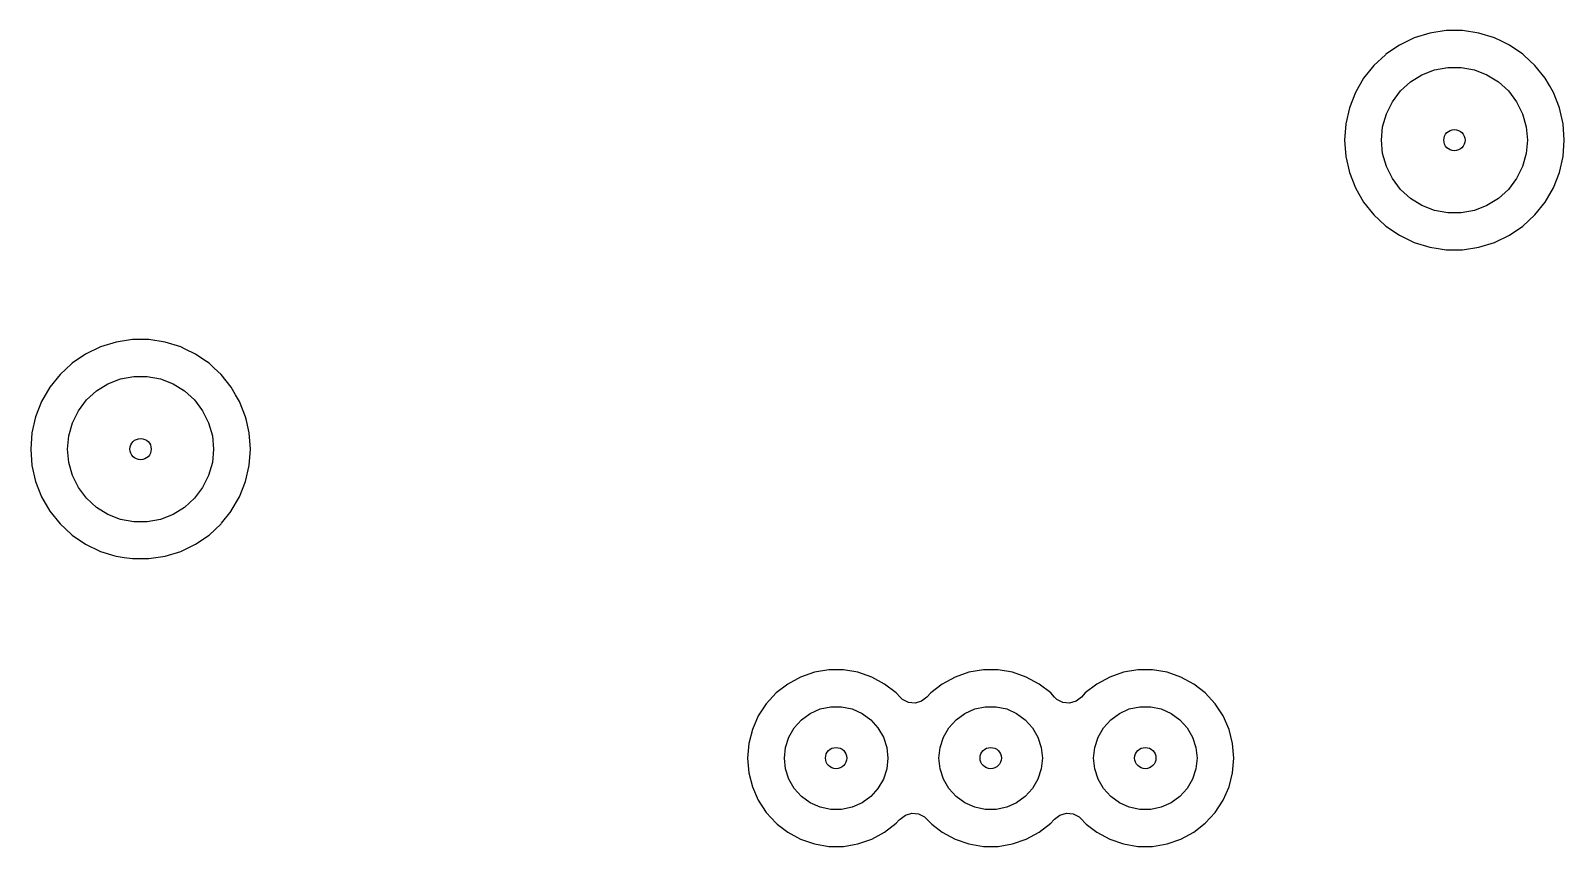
# Model space of a CAD drawing. Extents: x 0.79 to 9.84, y -6.5 to -0.79.
# Drawn here: x 4.166 to 5.158, y -4.195 to -3.667 of the extents above; entities that cross this region are included whole.
import ezdxf

# ---------------------------------------------------------------- set-up
doc = ezdxf.new("R2010")
doc.units = 0
doc.header["$MEASUREMENT"] = 0
doc.layers.add('BLACK', color=7, linetype='CONTINUOUS')

msp = doc.modelspace()

# ---------------------------------------------------------------- linework, layer by layer
at = {"layer": 'BLACK', "linetype": 'CONTINUOUS'}
for p, q in [((5.07158, -3.6681), (5.06143, -3.67123)), ((5.08209, -3.66652), (5.07158, -3.6681)), ((5.07158, -3.6681), (5.07158, -3.6681)), ((5.09271, -3.66652), (5.08209, -3.66652)), ((5.08209, -3.66652), (5.08209, -3.66652)), ((5.10322, -3.6681), (5.09271, -3.66652)), ((5.09271, -3.66652), (5.09271, -3.66652)), ((5.11337, -3.67123), (5.10322, -3.6681)), ((5.10322, -3.6681), (5.10322, -3.6681)), ((5.05186, -3.67584), (5.04308, -3.68183)), ((5.06143, -3.67123), (5.05186, -3.67584)), ((5.05186, -3.67584), (5.05186, -3.67584)), ((5.06143, -3.67123), (5.06143, -3.67123)), ((5.11776, -3.67334), (5.11337, -3.67123)), ((5.11337, -3.67123), (5.11337, -3.67123)), ((5.11337, -3.67123), (5.11337, -3.67123)), ((5.11337, -3.67123), (5.11337, -3.67123)), ((5.12294, -3.67584), (5.11776, -3.67334)), ((5.13172, -3.68183), (5.12294, -3.67584)), ((5.03529, -3.68905), (5.02867, -3.69736)), ((5.04279, -3.6821), (5.03529, -3.68905)), ((5.04308, -3.68183), (5.04279, -3.6821)), ((5.04308, -3.68183), (5.04308, -3.68183)), ((5.07447, -3.69196), (5.08304, -3.69036)), ((5.08304, -3.69036), (5.09176, -3.69036)), ((5.09176, -3.69036), (5.10033, -3.69196)), ((5.13248, -3.68253), (5.13172, -3.68183)), ((5.13172, -3.68183), (5.13172, -3.68183)), ((5.13951, -3.68905), (5.13248, -3.68253)), ((5.14613, -3.69736), (5.13951, -3.68905)), ((5.02867, -3.69736), (5.02336, -3.70656)), ((5.05249, -3.70557), (5.05893, -3.6997)), ((5.05893, -3.6997), (5.06634, -3.69511)), ((5.06634, -3.69511), (5.07447, -3.69196)), ((5.10033, -3.69196), (5.10846, -3.69511)), ((5.10846, -3.69511), (5.11587, -3.6997)), ((5.11587, -3.6997), (5.12232, -3.70557)), ((5.14881, -3.70199), (5.14613, -3.69736)), ((5.14613, -3.69736), (5.14613, -3.69736)), ((5.14613, -3.69736), (5.14613, -3.69736)), ((5.02336, -3.70656), (5.01947, -3.71645)), ((5.02336, -3.70656), (5.02336, -3.70656)), ((5.04723, -3.71253), (5.05249, -3.70557)), ((5.12232, -3.70557), (5.12757, -3.71253)), ((5.15145, -3.70656), (5.14881, -3.70199)), ((5.15533, -3.71645), (5.15145, -3.70656)), ((5.15145, -3.70656), (5.15145, -3.70656)), ((5.01947, -3.71645), (5.01711, -3.72681)), ((5.04096, -3.72872), (5.04335, -3.72034)), ((5.04335, -3.72034), (5.04723, -3.71253)), ((5.12757, -3.71253), (5.13146, -3.72034)), ((5.13146, -3.72034), (5.13384, -3.72872)), ((5.15577, -3.71838), (5.15533, -3.71645)), ((5.15769, -3.72681), (5.15577, -3.71838)), ((5.01711, -3.72681), (5.01632, -3.7374)), ((5.04016, -3.7374), (5.04096, -3.72872)), ((5.13384, -3.72872), (5.13465, -3.7374)), ((5.15849, -3.7374), (5.15769, -3.72681)), ((5.01632, -3.7374), (5.01711, -3.748)), ((5.04096, -3.74608), (5.04016, -3.7374)), ((5.13465, -3.7374), (5.13384, -3.74608)), ((5.15769, -3.748), (5.15849, -3.7374)), ((5.01711, -3.748), (5.01947, -3.75835)), ((5.04335, -3.75447), (5.04096, -3.74608)), ((5.13384, -3.74608), (5.13146, -3.75447)), ((5.15533, -3.75835), (5.15769, -3.748)), ((5.01947, -3.75835), (5.02336, -3.76824)), ((5.04723, -3.76227), (5.04335, -3.75447)), ((5.13146, -3.75447), (5.12757, -3.76227)), ((5.15145, -3.76824), (5.15533, -3.75835)), ((5.02336, -3.76824), (5.02336, -3.76824)), ((5.02336, -3.76824), (5.02867, -3.77745)), ((5.05249, -3.76923), (5.04723, -3.76227)), ((5.05893, -3.7751), (5.05249, -3.76923)), ((5.12232, -3.76923), (5.11587, -3.7751)), ((5.12757, -3.76227), (5.12232, -3.76923)), ((5.14613, -3.77744), (5.15145, -3.76824)), ((5.02867, -3.77745), (5.03529, -3.78575)), ((5.06634, -3.77969), (5.05893, -3.7751)), ((5.07447, -3.78284), (5.06634, -3.77969)), ((5.10846, -3.77969), (5.10033, -3.78284)), ((5.11587, -3.7751), (5.10846, -3.77969)), ((5.13951, -3.78575), (5.14613, -3.77744)), ((5.03529, -3.78575), (5.03875, -3.78896)), ((5.03875, -3.78896), (5.04308, -3.79298)), ((5.08304, -3.78444), (5.07447, -3.78284)), ((5.09176, -3.78444), (5.08304, -3.78444)), ((5.10033, -3.78284), (5.09176, -3.78444)), ((5.13172, -3.79298), (5.13951, -3.78575)), ((5.04308, -3.79298), (5.04308, -3.79298)), ((5.04308, -3.79298), (5.05186, -3.79896)), ((5.05186, -3.79896), (5.05186, -3.79896)), ((5.05186, -3.79896), (5.05186, -3.79896)), ((5.05186, -3.79896), (5.06143, -3.80357)), ((5.11337, -3.80357), (5.12294, -3.79896)), ((5.12294, -3.79896), (5.13172, -3.79298)), ((5.06143, -3.80357), (5.07158, -3.8067)), ((5.07158, -3.8067), (5.07158, -3.8067)), ((5.07158, -3.8067), (5.07158, -3.8067)), ((5.07158, -3.8067), (5.07684, -3.8075)), ((5.07684, -3.8075), (5.08209, -3.80829)), ((5.08209, -3.80829), (5.08209, -3.80829)), ((5.08209, -3.80829), (5.08209, -3.80829)), ((5.08209, -3.80829), (5.09271, -3.80829)), ((5.09271, -3.80829), (5.10322, -3.8067)), ((5.09271, -3.80829), (5.09271, -3.80829)), ((5.10322, -3.8067), (5.11337, -3.80357)), ((4.22158, -3.8681), (4.21143, -3.87123)), ((4.23209, -3.86652), (4.22158, -3.8681)), ((4.22158, -3.8681), (4.22158, -3.8681)), ((4.24271, -3.86652), (4.23209, -3.86652)), ((4.23209, -3.86652), (4.23209, -3.86652)), ((4.25322, -3.8681), (4.24271, -3.86652)), ((4.24271, -3.86652), (4.24271, -3.86652)), ((4.26337, -3.87123), (4.25322, -3.8681)), ((4.25322, -3.8681), (4.25322, -3.8681)), ((4.20186, -3.87584), (4.19308, -3.88183)), ((4.21143, -3.87123), (4.20186, -3.87584)), ((4.20186, -3.87584), (4.20186, -3.87584)), ((4.21143, -3.87123), (4.21143, -3.87123)), ((4.26621, -3.8726), (4.26337, -3.87123)), ((4.26337, -3.87123), (4.26337, -3.87123)), ((4.26337, -3.87123), (4.26337, -3.87123)), ((4.26337, -3.87123), (4.26337, -3.87123)), ((4.27294, -3.87584), (4.26621, -3.8726)), ((4.2784, -3.87956), (4.27294, -3.87584)), ((4.18529, -3.88905), (4.17867, -3.89736)), ((4.19279, -3.8821), (4.18529, -3.88905)), ((4.19308, -3.88183), (4.19279, -3.8821)), ((4.19308, -3.88183), (4.19308, -3.88183)), ((4.28172, -3.88183), (4.2784, -3.87956)), ((4.2851, -3.88496), (4.28172, -3.88183)), ((4.28951, -3.88905), (4.2851, -3.88496)), ((4.29613, -3.89736), (4.28951, -3.88905)), ((4.17867, -3.89736), (4.17336, -3.90656)), ((4.20893, -3.8997), (4.21634, -3.89511)), ((4.21634, -3.89511), (4.22447, -3.89196)), ((4.22447, -3.89196), (4.23304, -3.89036)), ((4.23304, -3.89036), (4.24176, -3.89036)), ((4.24176, -3.89036), (4.25033, -3.89196)), ((4.25033, -3.89196), (4.25846, -3.89511)), ((4.25846, -3.89511), (4.26587, -3.8997)), ((4.29893, -3.90221), (4.29613, -3.89736)), ((4.29613, -3.89736), (4.29613, -3.89736)), ((4.29613, -3.89736), (4.29613, -3.89736)), ((4.17336, -3.90656), (4.16947, -3.91645)), ((4.17336, -3.90656), (4.17336, -3.90656)), ((4.19723, -3.91253), (4.20249, -3.90557)), ((4.20249, -3.90557), (4.20893, -3.8997)), ((4.26587, -3.8997), (4.27232, -3.90557)), ((4.27232, -3.90557), (4.27757, -3.91253)), ((4.30145, -3.90656), (4.29893, -3.90221)), ((4.30533, -3.91645), (4.30145, -3.90656)), ((4.30145, -3.90656), (4.30145, -3.90656)), ((4.16947, -3.91645), (4.16711, -3.92681)), ((4.19335, -3.92034), (4.19723, -3.91253)), ((4.27757, -3.91253), (4.28146, -3.92034)), ((4.30586, -3.9188), (4.30533, -3.91645)), ((4.30769, -3.92681), (4.30586, -3.9188)), ((4.16711, -3.92681), (4.16632, -3.9374)), ((4.19016, -3.9374), (4.19096, -3.92872)), ((4.19096, -3.92872), (4.19335, -3.92034)), ((4.28146, -3.92034), (4.28384, -3.92872)), ((4.28384, -3.92872), (4.28465, -3.9374)), ((4.30849, -3.9374), (4.30769, -3.92681)), ((4.16632, -3.9374), (4.16711, -3.948)), ((4.19096, -3.94608), (4.19016, -3.9374)), ((4.28465, -3.9374), (4.28384, -3.94608)), ((4.30769, -3.948), (4.30849, -3.9374)), ((4.16711, -3.948), (4.16947, -3.95835)), ((4.19335, -3.95447), (4.19096, -3.94608)), ((4.28384, -3.94608), (4.28146, -3.95447)), ((4.30533, -3.95835), (4.30769, -3.948)), ((4.16947, -3.95835), (4.17336, -3.96824)), ((4.19723, -3.96227), (4.19335, -3.95447)), ((4.28146, -3.95447), (4.27757, -3.96227)), ((4.30145, -3.96824), (4.30533, -3.95835)), ((4.17336, -3.96824), (4.17336, -3.96824)), ((4.17336, -3.96824), (4.17867, -3.97745)), ((4.20249, -3.96923), (4.19723, -3.96227)), ((4.27757, -3.96227), (4.27232, -3.96923)), ((4.29613, -3.97744), (4.30145, -3.96824)), ((4.17867, -3.97745), (4.18529, -3.98575)), ((4.20893, -3.9751), (4.20249, -3.96923)), ((4.21634, -3.97969), (4.20893, -3.9751)), ((4.26587, -3.9751), (4.25846, -3.97969)), ((4.27232, -3.96923), (4.26587, -3.9751)), ((4.28981, -3.98537), (4.29613, -3.97745)), ((4.29613, -3.97745), (4.29613, -3.97744)), ((4.29613, -3.97745), (4.29613, -3.97745)), ((4.18529, -3.98575), (4.18875, -3.98896)), ((4.22447, -3.98284), (4.21634, -3.97969)), ((4.23304, -3.98444), (4.22447, -3.98284)), ((4.24176, -3.98444), (4.23304, -3.98444)), ((4.25033, -3.98284), (4.24176, -3.98444)), ((4.25846, -3.97969), (4.25033, -3.98284)), ((4.28172, -3.99298), (4.28951, -3.98575)), ((4.28951, -3.98575), (4.28981, -3.98537)), ((4.18875, -3.98896), (4.19308, -3.99298)), ((4.19308, -3.99298), (4.19308, -3.99298)), ((4.19308, -3.99298), (4.20186, -3.99896)), ((4.27294, -3.99896), (4.28172, -3.99298)), ((4.20186, -3.99896), (4.20186, -3.99896)), ((4.20186, -3.99896), (4.20186, -3.99896)), ((4.20186, -3.99896), (4.21143, -4.00357)), ((4.21143, -4.00357), (4.21143, -4.00357)), ((4.21143, -4.00357), (4.21143, -4.00357)), ((4.21143, -4.00357), (4.2207, -4.00643)), ((4.2207, -4.00643), (4.22158, -4.0067)), ((4.22158, -4.0067), (4.22158, -4.0067)), ((4.22158, -4.0067), (4.22158, -4.0067)), ((4.22158, -4.0067), (4.22684, -4.0075)), ((4.22684, -4.0075), (4.23209, -4.00829)), ((4.23209, -4.00829), (4.23209, -4.00829)), ((4.23209, -4.00829), (4.23209, -4.00829)), ((4.23209, -4.00829), (4.24271, -4.00829)), ((4.24271, -4.00829), (4.25322, -4.0067)), ((4.24271, -4.00829), (4.24271, -4.00829)), ((4.25322, -4.0067), (4.26337, -4.00357)), ((4.26337, -4.00357), (4.27294, -3.99896)), ((4.66438, -4.08493), (4.65606, -4.08943)), ((4.67333, -4.08185), (4.66438, -4.08493)), ((4.68267, -4.0803), (4.67333, -4.08185)), ((4.69213, -4.0803), (4.68267, -4.0803)), ((4.68267, -4.0803), (4.68267, -4.0803)), ((4.70147, -4.08185), (4.69213, -4.0803)), ((4.69213, -4.0803), (4.69213, -4.0803)), ((4.71042, -4.08493), (4.70147, -4.08185)), ((4.71874, -4.08943), (4.71042, -4.08493)), ((4.76438, -4.08493), (4.75606, -4.08943)), ((4.77333, -4.08185), (4.76438, -4.08493)), ((4.78267, -4.0803), (4.77333, -4.08185)), ((4.79213, -4.0803), (4.78267, -4.0803)), ((4.78267, -4.0803), (4.78267, -4.0803)), ((4.80147, -4.08185), (4.79213, -4.0803)), ((4.79213, -4.0803), (4.79213, -4.0803)), ((4.81042, -4.08493), (4.80147, -4.08185)), ((4.81874, -4.08943), (4.81042, -4.08493)), ((4.86438, -4.08493), (4.85606, -4.08943)), ((4.87333, -4.08185), (4.86438, -4.08493)), ((4.88267, -4.0803), (4.87333, -4.08185)), ((4.89213, -4.0803), (4.88267, -4.0803)), ((4.88267, -4.0803), (4.88267, -4.0803)), ((4.90147, -4.08185), (4.89213, -4.0803)), ((4.89213, -4.0803), (4.89213, -4.0803)), ((4.91042, -4.08493), (4.90147, -4.08185)), ((4.91874, -4.08943), (4.91042, -4.08493)), ((4.64859, -4.09524), (4.64218, -4.10221)), ((4.65606, -4.08943), (4.64859, -4.09524)), ((4.64859, -4.09524), (4.64859, -4.09524)), ((4.65606, -4.08943), (4.65606, -4.08943)), ((4.72619, -4.09523), (4.71874, -4.08943)), ((4.71874, -4.08943), (4.71874, -4.08943)), ((4.72621, -4.09524), (4.72619, -4.09523)), ((4.72874, -4.09799), (4.72621, -4.09524)), ((4.72621, -4.09524), (4.72621, -4.09524)), ((4.72621, -4.09524), (4.72621, -4.09524)), ((4.74859, -4.09524), (4.74606, -4.09799)), ((4.75606, -4.08943), (4.74859, -4.09524)), ((4.74859, -4.09524), (4.74859, -4.09524)), ((4.75606, -4.08943), (4.75606, -4.08943)), ((4.82619, -4.09523), (4.81874, -4.08943)), ((4.81874, -4.08943), (4.81874, -4.08943)), ((4.82621, -4.09524), (4.82619, -4.09523)), ((4.82874, -4.09799), (4.82621, -4.09524)), ((4.82621, -4.09524), (4.82621, -4.09524)), ((4.82621, -4.09524), (4.82621, -4.09524)), ((4.84859, -4.09524), (4.84606, -4.09799)), ((4.85606, -4.08943), (4.84859, -4.09524)), ((4.84859, -4.09524), (4.84859, -4.09524)), ((4.85606, -4.08943), (4.85606, -4.08943)), ((4.92621, -4.09524), (4.91874, -4.08943)), ((4.91874, -4.08943), (4.91874, -4.08943)), ((4.93262, -4.10221), (4.92621, -4.09524)), ((4.92621, -4.09524), (4.92621, -4.09524)), ((4.64218, -4.10221), (4.63701, -4.11013)), ((4.64218, -4.10221), (4.64218, -4.10221)), ((4.67067, -4.10842), (4.67706, -4.10557)), ((4.67706, -4.10557), (4.6839, -4.10412)), ((4.6839, -4.10412), (4.6909, -4.10412)), ((4.6909, -4.10412), (4.69774, -4.10557)), ((4.69774, -4.10557), (4.70413, -4.10842)), ((4.73026, -4.09938), (4.72874, -4.09799)), ((4.73413, -4.10132), (4.73026, -4.09938)), ((4.73843, -4.10174), (4.73413, -4.10132)), ((4.7426, -4.10058), (4.73843, -4.10174)), ((4.74606, -4.09799), (4.7426, -4.10058)), ((4.77067, -4.10842), (4.77706, -4.10557)), ((4.77706, -4.10557), (4.7839, -4.10412)), ((4.7839, -4.10412), (4.7909, -4.10412)), ((4.7909, -4.10412), (4.79774, -4.10557)), ((4.79774, -4.10557), (4.80413, -4.10842)), ((4.83026, -4.09938), (4.82874, -4.09799)), ((4.83413, -4.10132), (4.83026, -4.09938)), ((4.83843, -4.10174), (4.83413, -4.10132)), ((4.8426, -4.10058), (4.83843, -4.10174)), ((4.84606, -4.09799), (4.8426, -4.10058)), ((4.87067, -4.10842), (4.87706, -4.10557)), ((4.87706, -4.10557), (4.8839, -4.10412)), ((4.8839, -4.10412), (4.8909, -4.10412)), ((4.8909, -4.10412), (4.89774, -4.10557)), ((4.89774, -4.10557), (4.90413, -4.10842)), ((4.93522, -4.10619), (4.93262, -4.10221)), ((4.93262, -4.10221), (4.93262, -4.10221)), ((4.9378, -4.11013), (4.93522, -4.10619)), ((4.63701, -4.11013), (4.6332, -4.1188)), ((4.66033, -4.11773), (4.66501, -4.11253)), ((4.66501, -4.11253), (4.67067, -4.10842)), ((4.70413, -4.10842), (4.70979, -4.11253)), ((4.70979, -4.11253), (4.71447, -4.11773)), ((4.76033, -4.11773), (4.76501, -4.11253)), ((4.76501, -4.11253), (4.77067, -4.10842)), ((4.80413, -4.10842), (4.80979, -4.11253)), ((4.80979, -4.11253), (4.81447, -4.11773)), ((4.86033, -4.11773), (4.86501, -4.11253)), ((4.86501, -4.11253), (4.87067, -4.10842)), ((4.90413, -4.10842), (4.90979, -4.11253)), ((4.90979, -4.11253), (4.91447, -4.11773)), ((4.9416, -4.1188), (4.9378, -4.11013)), ((4.6332, -4.1188), (4.63088, -4.12797)), ((4.65467, -4.13044), (4.65683, -4.12379)), ((4.65683, -4.12379), (4.66033, -4.11773)), ((4.71447, -4.11773), (4.71797, -4.12379)), ((4.71797, -4.12379), (4.72013, -4.13044)), ((4.75467, -4.13044), (4.75683, -4.12379)), ((4.75683, -4.12379), (4.76033, -4.11773)), ((4.81447, -4.11773), (4.81797, -4.12379)), ((4.81797, -4.12379), (4.82013, -4.13044)), ((4.85467, -4.13044), (4.85683, -4.12379)), ((4.85683, -4.12379), (4.86033, -4.11773)), ((4.91447, -4.11773), (4.91797, -4.12379)), ((4.91797, -4.12379), (4.92013, -4.13044)), ((4.94392, -4.12797), (4.9416, -4.1188)), ((4.63088, -4.12797), (4.6301, -4.1374)), ((4.63088, -4.12797), (4.63088, -4.12797)), ((4.65394, -4.1374), (4.65467, -4.13044)), ((4.72013, -4.13044), (4.72087, -4.1374)), ((4.75394, -4.1374), (4.75467, -4.13044)), ((4.82013, -4.13044), (4.82087, -4.1374)), ((4.85394, -4.1374), (4.85467, -4.13044)), ((4.92013, -4.13044), (4.92087, -4.1374)), ((4.9447, -4.1374), (4.94392, -4.12797)), ((4.6301, -4.1374), (4.63088, -4.14683)), ((4.63088, -4.14683), (4.63088, -4.14683)), ((4.63088, -4.14683), (4.6332, -4.15601)), ((4.65467, -4.14436), (4.65394, -4.1374)), ((4.65683, -4.15101), (4.65467, -4.14436)), ((4.72013, -4.14436), (4.71797, -4.15101)), ((4.72087, -4.1374), (4.72013, -4.14436)), ((4.75467, -4.14436), (4.75394, -4.1374)), ((4.75683, -4.15101), (4.75467, -4.14436)), ((4.82013, -4.14436), (4.81797, -4.15101)), ((4.82087, -4.1374), (4.82013, -4.14436)), ((4.85467, -4.14436), (4.85394, -4.1374)), ((4.85683, -4.15101), (4.85467, -4.14436)), ((4.92013, -4.14436), (4.91797, -4.15101)), ((4.92087, -4.1374), (4.92013, -4.14436)), ((4.9416, -4.15601), (4.94392, -4.14683)), ((4.94392, -4.14683), (4.9447, -4.1374)), ((4.6332, -4.15601), (4.63701, -4.16467)), ((4.66033, -4.15707), (4.65683, -4.15101)), ((4.66501, -4.16227), (4.66033, -4.15707)), ((4.71447, -4.15707), (4.70979, -4.16227)), ((4.71797, -4.15101), (4.71447, -4.15707)), ((4.76033, -4.15707), (4.75683, -4.15101)), ((4.76501, -4.16227), (4.76033, -4.15707)), ((4.81447, -4.15707), (4.80979, -4.16227)), ((4.81797, -4.15101), (4.81447, -4.15707)), ((4.86033, -4.15707), (4.85683, -4.15101)), ((4.86501, -4.16227), (4.86033, -4.15707)), ((4.91447, -4.15707), (4.90979, -4.16227)), ((4.91797, -4.15101), (4.91447, -4.15707)), ((4.9378, -4.16467), (4.9416, -4.15601)), ((4.63701, -4.16467), (4.64218, -4.1726)), ((4.67067, -4.16638), (4.66501, -4.16227)), ((4.67706, -4.16923), (4.67067, -4.16638)), ((4.70413, -4.16638), (4.69774, -4.16923)), ((4.70979, -4.16227), (4.70413, -4.16638)), ((4.77067, -4.16638), (4.76501, -4.16227)), ((4.77706, -4.16923), (4.77067, -4.16638)), ((4.80413, -4.16638), (4.79774, -4.16923)), ((4.80979, -4.16227), (4.80413, -4.16638)), ((4.87067, -4.16638), (4.86501, -4.16227)), ((4.87706, -4.16923), (4.87067, -4.16638)), ((4.90413, -4.16638), (4.89774, -4.16923)), ((4.90979, -4.16227), (4.90413, -4.16638)), ((4.93262, -4.1726), (4.9378, -4.16467)), ((4.64218, -4.1726), (4.64218, -4.1726)), ((4.64218, -4.1726), (4.64859, -4.17956)), ((4.6839, -4.17068), (4.67706, -4.16923)), ((4.6909, -4.17068), (4.6839, -4.17068)), ((4.69774, -4.16923), (4.6909, -4.17068)), ((4.72816, -4.17745), (4.72874, -4.17681)), ((4.72874, -4.17681), (4.73221, -4.17422)), ((4.73221, -4.17422), (4.73637, -4.17306)), ((4.73637, -4.17306), (4.74068, -4.17348)), ((4.74068, -4.17348), (4.74454, -4.17543)), ((4.74454, -4.17543), (4.74606, -4.17681)), ((4.74606, -4.17681), (4.74859, -4.17956)), ((4.7839, -4.17068), (4.77706, -4.16923)), ((4.7909, -4.17068), (4.7839, -4.17068)), ((4.79774, -4.16923), (4.7909, -4.17068)), ((4.82816, -4.17745), (4.82874, -4.17681)), ((4.82874, -4.17681), (4.83221, -4.17422)), ((4.83221, -4.17422), (4.83637, -4.17306)), ((4.83637, -4.17306), (4.84068, -4.17348)), ((4.84068, -4.17348), (4.84454, -4.17543)), ((4.84454, -4.17543), (4.84606, -4.17681)), ((4.84606, -4.17681), (4.84859, -4.17956)), ((4.8839, -4.17068), (4.87706, -4.16923)), ((4.8909, -4.17068), (4.8839, -4.17068)), ((4.89774, -4.16923), (4.8909, -4.17068)), ((4.92621, -4.17956), (4.93262, -4.1726)), ((4.64859, -4.17956), (4.64859, -4.17956)), ((4.64859, -4.17956), (4.64924, -4.18006)), ((4.64924, -4.18006), (4.65606, -4.18537)), ((4.65606, -4.18537), (4.65606, -4.18537)), ((4.65606, -4.18537), (4.65606, -4.18537)), ((4.65606, -4.18537), (4.66438, -4.18988)), ((4.71042, -4.18988), (4.71874, -4.18537)), ((4.71874, -4.18537), (4.72621, -4.17956)), ((4.72621, -4.17956), (4.72816, -4.17745)), ((4.74859, -4.17956), (4.74859, -4.17956)), ((4.74859, -4.17956), (4.74859, -4.17956)), ((4.74859, -4.17956), (4.74859, -4.17956)), ((4.74859, -4.17956), (4.74859, -4.17956)), ((4.74859, -4.17956), (4.74924, -4.18006)), ((4.74924, -4.18006), (4.75606, -4.18537)), ((4.75606, -4.18537), (4.75606, -4.18537)), ((4.75606, -4.18537), (4.75606, -4.18537)), ((4.75606, -4.18537), (4.76438, -4.18988)), ((4.81042, -4.18988), (4.81874, -4.18537)), ((4.81874, -4.18537), (4.82621, -4.17956)), ((4.82621, -4.17956), (4.82816, -4.17745)), ((4.84859, -4.17956), (4.84859, -4.17956)), ((4.84859, -4.17956), (4.84859, -4.17956)), ((4.84859, -4.17956), (4.84859, -4.17956)), ((4.84859, -4.17956), (4.84859, -4.17956)), ((4.84859, -4.17956), (4.84924, -4.18006)), ((4.84924, -4.18006), (4.85606, -4.18537)), ((4.85606, -4.18537), (4.85606, -4.18537)), ((4.85606, -4.18537), (4.85606, -4.18537)), ((4.85606, -4.18537), (4.86438, -4.18988)), ((4.91042, -4.18988), (4.91874, -4.18537)), ((4.91874, -4.18537), (4.92621, -4.17956)), ((4.66438, -4.18988), (4.67333, -4.19295)), ((4.67333, -4.19295), (4.68267, -4.19451)), ((4.68267, -4.19451), (4.68267, -4.19451)), ((4.68267, -4.19451), (4.69213, -4.19451)), ((4.69213, -4.19451), (4.69913, -4.19334)), ((4.69913, -4.19334), (4.70147, -4.19295)), ((4.70147, -4.19295), (4.71042, -4.18988)), ((4.76438, -4.18988), (4.77333, -4.19295)), ((4.77333, -4.19295), (4.78267, -4.19451)), ((4.78267, -4.19451), (4.78267, -4.19451)), ((4.78267, -4.19451), (4.79213, -4.19451)), ((4.79213, -4.19451), (4.79913, -4.19334)), ((4.79913, -4.19334), (4.80147, -4.19295)), ((4.80147, -4.19295), (4.81042, -4.18988)), ((4.86438, -4.18988), (4.87333, -4.19295)), ((4.87333, -4.19295), (4.88267, -4.19451)), ((4.88267, -4.19451), (4.88267, -4.19451)), ((4.88267, -4.19451), (4.89213, -4.19451)), ((4.89213, -4.19451), (4.89913, -4.19334)), ((4.89913, -4.19334), (4.90147, -4.19295)), ((4.90147, -4.19295), (4.91042, -4.18988))]:
    msp.add_line(p, q, dxfattribs=at)
at = {"layer": 'BLACK'}
for centre in [(5.0874, -3.7374), (4.2374, -3.9374), (4.6874, -4.1374), (4.7874, -4.1374), (4.8874, -4.1374)]:
    msp.add_circle(centre, 0.00689, dxfattribs=at)

doc.saveas('drawing.dxf')
